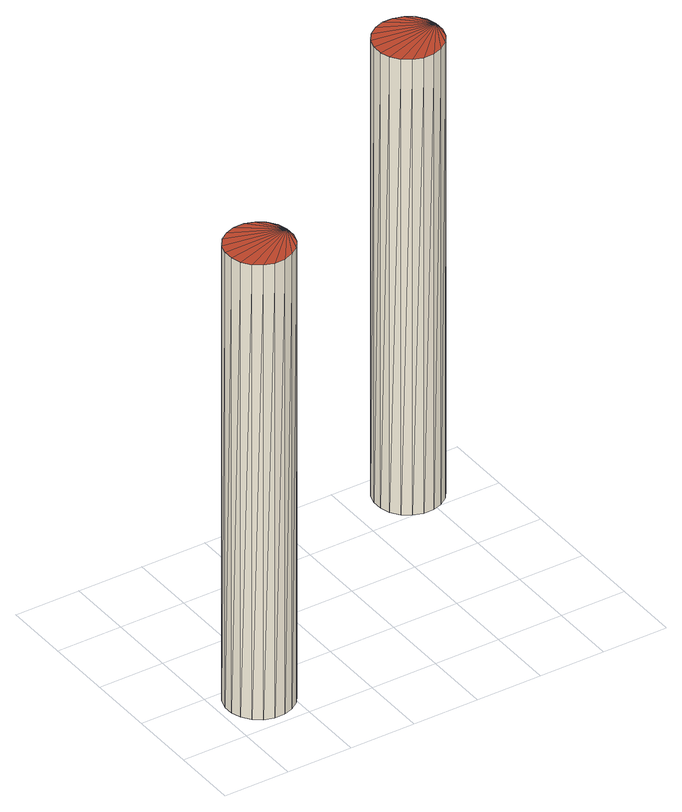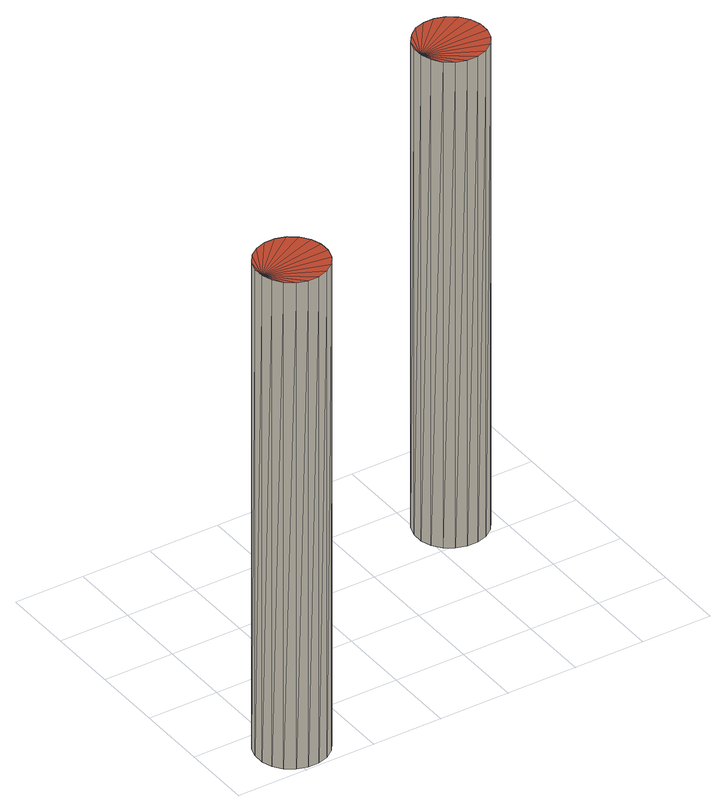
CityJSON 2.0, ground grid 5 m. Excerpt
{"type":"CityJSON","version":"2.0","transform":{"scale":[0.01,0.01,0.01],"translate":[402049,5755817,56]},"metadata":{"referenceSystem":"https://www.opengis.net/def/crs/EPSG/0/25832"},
"CityObjects":{
"building1":{"type":"Building","attributes":{"Geometrietyp2DReferenz":"1000","Gemeindeschluessel":"05515000","function":"51002_1251","roofType":"9999","measuredHeight":36.72},"geometry":[{"type":"Solid","lod":"2","boundaries":[[[[0,1,2]],[[1,3,2]],[[4,5,0]],[[5,1,0]],[[6,7,4]],[[7,5,4]],[[8,9,6]],[[9,7,6]],[[10,11,8]],[[11,9,8]],[[12,13,10]],[[13,11,10]],[[14,15,12]],[[15,13,12]],[[16,17,14]],[[17,15,14]],[[18,19,16]],[[19,17,16]],[[20,21,18]],[[21,19,18]],[[22,23,20]],[[23,21,20]],[[24,25,22]],[[25,23,22]],[[26,27,24]],[[27,25,24]],[[28,29,26]],[[29,27,26]],[[30,31,28]],[[31,29,28]],[[32,33,30]],[[33,31,30]],[[34,35,32]],[[35,33,32]],[[36,37,34]],[[37,35,34]],[[38,39,36]],[[39,37,36]],[[2,3,38]],[[3,39,38]],[[3,1,39]],[[1,5,39]],[[5,7,39]],[[7,9,39]],[[9,11,39]],[[11,13,39]],[[13,15,39]],[[15,17,39]],[[17,19,39]],[[19,21,39]],[[21,23,39]],[[23,25,39]],[[25,27,39]],[[27,29,39]],[[29,31,39]],[[31,33,39]],[[33,35,39]],[[35,37,39]],[[36,34,4]],[[0,2,4]],[[2,38,4]],[[38,36,4]],[[34,32,4]],[[32,30,4]],[[30,28,4]],[[28,26,4]],[[26,24,4]],[[24,22,4]],[[22,20,4]],[[20,18,4]],[[18,16,4]],[[16,14,4]],[[14,12,4]],[[12,10,4]],[[10,8,4]],[[8,6,4]]]],"semantics":{"surfaces":[{"type":"WallSurface"},{"type":"GroundSurface"},{"type":"RoofSurface"}],"values":[[0,0,0,0,0,0,0,0,0,0,0,0,0,0,0,0,0,0,0,0,0,0,0,0,0,0,0,0,0,0,0,0,0,0,0,0,0,0,0,0,1,1,1,1,1,1,1,1,1,1,1,1,1,1,1,1,1,1,2,2,2,2,2,2,2,2,2,2,2,2,2,2,2,2,2,2]]}}]},
"building2":{"type":"Building","attributes":{"Geometrietyp2DReferenz":"1000","Gemeindeschluessel":"05515000","function":"51002_1251","roofType":"9999","measuredHeight":36.78},"geometry":[{"type":"Solid","lod":"2","boundaries":[[[[40,41,42]],[[41,43,42]],[[44,45,40]],[[45,41,40]],[[46,47,44]],[[47,45,44]],[[48,49,46]],[[49,47,46]],[[50,51,48]],[[51,49,48]],[[52,53,50]],[[53,51,50]],[[54,55,52]],[[55,53,52]],[[56,57,54]],[[57,55,54]],[[58,59,56]],[[59,57,56]],[[60,61,58]],[[61,59,58]],[[62,63,60]],[[63,61,60]],[[64,65,62]],[[65,63,62]],[[66,67,64]],[[67,65,64]],[[68,69,66]],[[69,67,66]],[[70,71,68]],[[71,69,68]],[[72,73,70]],[[73,71,70]],[[74,75,72]],[[75,73,72]],[[76,77,74]],[[77,75,74]],[[78,79,76]],[[79,77,76]],[[42,43,78]],[[43,79,78]],[[43,41,79]],[[41,45,79]],[[45,47,79]],[[47,49,79]],[[49,51,79]],[[51,53,79]],[[53,55,79]],[[55,57,79]],[[57,59,79]],[[59,61,79]],[[61,63,79]],[[63,65,79]],[[65,67,79]],[[67,69,79]],[[69,71,79]],[[71,73,79]],[[73,75,79]],[[75,77,79]],[[40,42,44]],[[42,78,44]],[[78,76,44]],[[76,74,44]],[[74,72,44]],[[72,70,44]],[[70,68,44]],[[68,66,44]],[[66,64,44]],[[64,62,44]],[[62,60,44]],[[60,58,44]],[[58,56,44]],[[56,54,44]],[[54,52,44]],[[52,50,44]],[[50,48,44]],[[48,46,44]]]],"semantics":{"surfaces":[{"type":"WallSurface"},{"type":"GroundSurface"},{"type":"RoofSurface"}],"values":[[0,0,0,0,0,0,0,0,0,0,0,0,0,0,0,0,0,0,0,0,0,0,0,0,0,0,0,0,0,0,0,0,0,0,0,0,0,0,0,0,1,1,1,1,1,1,1,1,1,1,1,1,1,1,1,1,1,1,2,2,2,2,2,2,2,2,2,2,2,2,2,2,2,2,2,2]]}}]}
},
"vertices":[
[525,415,3729],[525,415,57],[479,479,3729],[479,479,57],[549,341,3729],[549,341,57],[549,263,3729],[549,263,57],[525,188,3729],[525,188,57],[479,125,3729],[479,125,57],[416,79,3729],[416,79,57],[342,55,3729],[342,55,57],[264,55,3729],[264,55,57],[189,79,3729],[189,79,57],[126,125,3729],[126,125,57],[80,188,3729],[80,188,57],[56,263,3729],[56,263,57],[56,341,3729],[56,341,57],[80,415,3729],[80,415,57],[126,479,3729],[126,479,57],[189,525,3729],[189,525,57],[264,549,3729],[264,549,57],[342,549,3729],[342,549,57],[416,525,3729],[416,525,57],
[2655,1845,3726],[2655,1845,48],[2609,1908,3726],[2609,1908,48],[2679,1770,3726],[2679,1770,48],[2679,1692,3726],[2679,1692,48],[2655,1618,3726],[2655,1618,48],[2609,1554,3726],[2609,1554,48],[2545,1508,3726],[2545,1508,48],[2471,1484,3726],[2471,1484,48],[2393,1484,3726],[2393,1484,48],[2318,1508,3726],[2318,1508,48],[2255,1554,3726],[2255,1554,48],[2209,1618,3726],[2209,1618,48],[2185,1692,3726],[2185,1692,48],[2185,1770,3726],[2185,1770,48],[2209,1845,3726],[2209,1845,48],[2255,1908,3726],[2255,1908,48],[2318,1954,3726],[2318,1954,48],[2393,1978,3726],[2393,1978,48],[2471,1978,3726],[2471,1978,48],[2545,1954,3726],[2545,1954,48]
]}
